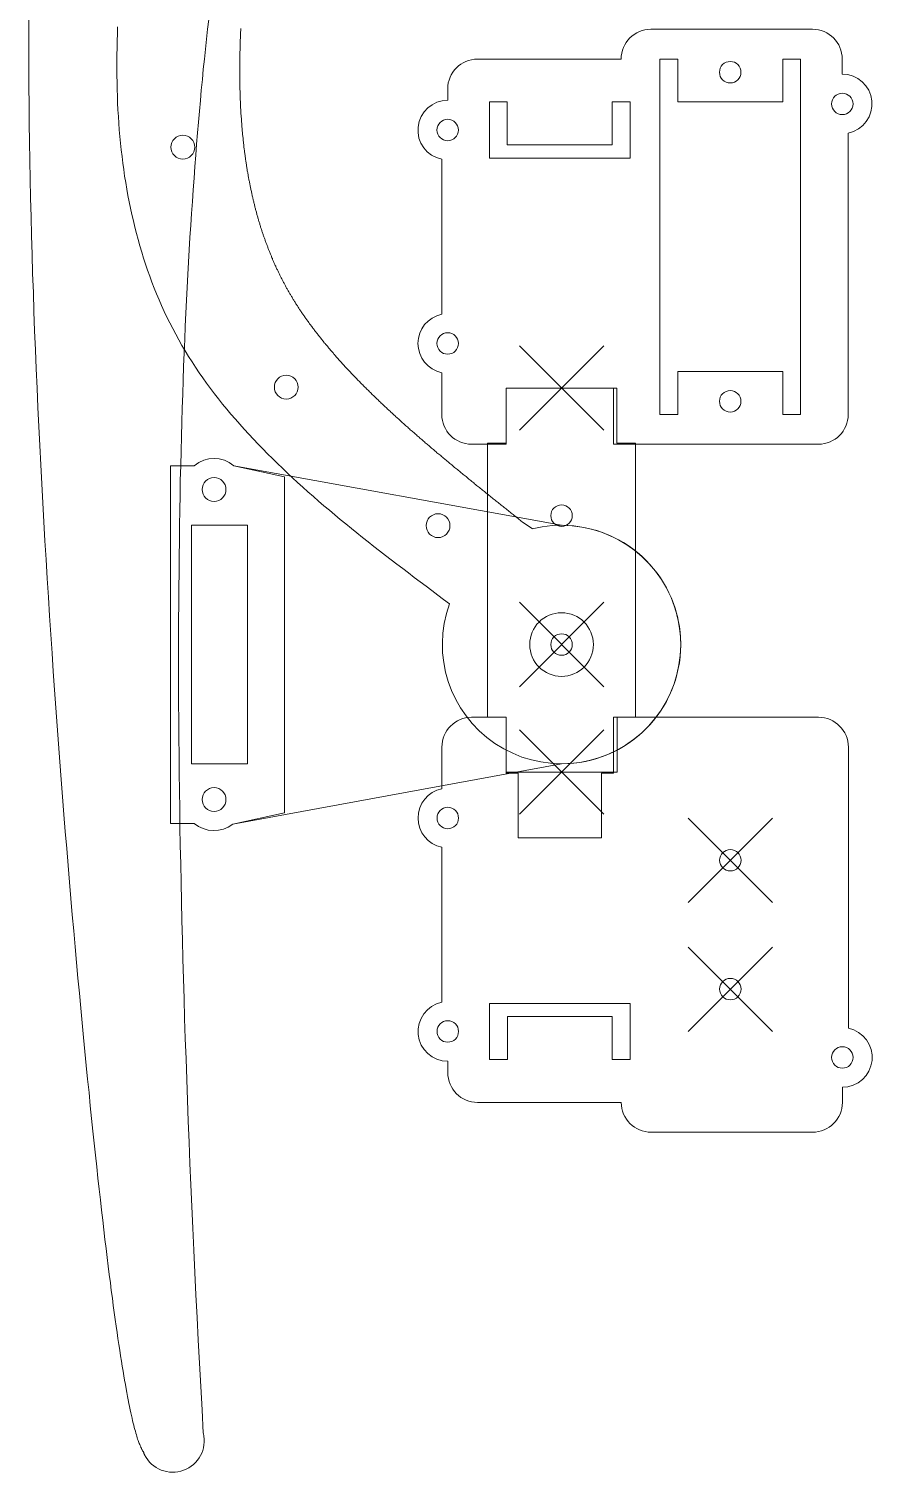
# Model space of a CAD drawing. Header units: millimetres. Extents: x -18 to 65, y -164 to 27.
# Drawn here: x -18.3 to 52.4, y -164 to -43 of the extents above; entities that cross this region are included whole.
import ezdxf

# ---------------------------------------------------------------- set-up
doc = ezdxf.new("R2010")
doc.units = ezdxf.units.MM
for name, color, linetype, lineweight in [('axis1', 6, 'CONTINUOUS', 0), ('axis2', 6, 'CONTINUOUS', 0), ('axis3', 6, 'CONTINUOUS', 0), ('axis4', 6, 'CONTINUOUS', 0), ('axis5', 6, 'CONTINUOUS', 0), ('bbbottom', 5, 'CONTINUOUS', 0), ('bbside', 2, 'CONTINUOUS', 0), ('bbtop', 1, 'CONTINUOUS', 0), ('counterhead', 1, 'CONTINUOUS', 0), ('head', 4, 'CONTINUOUS', 0), ('midpart', 3, 'CONTINUOUS', 0), ('pin', 2, 'CONTINUOUS', 0)]:
    doc.layers.add(name, color=color, linetype=linetype, lineweight=lineweight)

msp = doc.modelspace()

# ---------------------------------------------------------------- linework, layer by layer
at = {"layer": 'axis1'}
for p, q in [((22.86, -91.07), (29.93, -98.15)), ((22.86, -98.15), (29.93, -91.07))]:
    msp.add_line(p, q, dxfattribs=at)
at = {"layer": 'axis2'}
for p, q in [((22.86, -76.64), (29.93, -69.57)), ((22.86, -69.57), (29.93, -76.64))]:
    msp.add_line(p, q, dxfattribs=at)
at = {"layer": 'axis3'}
for p, q in [((22.86, -101.77), (29.93, -108.84)), ((22.86, -108.84), (29.93, -101.77))]:
    msp.add_line(p, q, dxfattribs=at)
at = {"layer": 'axis4'}
for p, q in [((37.01, -116.24), (44.08, -109.17)), ((37.01, -109.17), (44.08, -116.24))]:
    msp.add_line(p, q, dxfattribs=at)
at = {"layer": 'axis5'}
for p, q in [((37.01, -127.05), (44.08, -119.98)), ((37.01, -119.98), (44.08, -127.05))]:
    msp.add_line(p, q, dxfattribs=at)
at = {"layer": 'bbbottom', "linetype": 'CONTINUOUS'}
for p, q in [((18.85, -100.71), (21.75, -100.71)), ((21.75, -105.41), (21.75, -100.71)), ((30.75, -100.71), (47.95, -100.71)), ((30.75, -105.41), (30.75, -100.71)), ((16.35, -103.21), (16.35, -106.71)), ((50.45, -103.21), (50.45, -126.79)), ((21.75, -105.41), (22.75, -105.41)), ((22.75, -110.81), (22.75, -105.41)), ((29.75, -105.41), (30.75, -105.41)), ((29.75, -110.81), (29.75, -105.41)), ((29.75, -110.81), (22.75, -110.81)), ((16.35, -111.61), (16.35, -124.61)), ((32.15, -124.71), (20.35, -124.71)), ((20.35, -124.71), (20.35, -129.41)), ((30.65, -125.81), (21.85, -125.81)), ((21.85, -125.81), (21.85, -129.41)), ((30.65, -125.81), (30.65, -129.41)), ((32.15, -124.71), (32.15, -129.41)), ((21.85, -129.41), (20.35, -129.41)), ((32.15, -129.41), (30.65, -129.41)), ((16.85, -129.56), (16.85, -130.51)), ((49.95, -131.74), (49.95, -133.01)), ((31.4, -133.01), (19.35, -133.01)), ((33.9, -135.51), (47.45, -135.51))]:
    msp.add_line(p, q, dxfattribs=at)
for centre in [(16.85, -109.16), (40.55, -112.7), (40.55, -123.51), (16.85, -127.06), (49.95, -129.24)]:
    msp.add_circle(centre, 0.9, dxfattribs=at)
for centre, start, end in [((18.85, -103.21), 90, 180), ((47.95, -103.21), 360, 90), ((16.85, -109.16), 101.537, 258.463), ((16.85, -127.06), 101.537, 270), ((49.95, -129.24), 270, 78.463), ((19.35, -130.51), 180, 270), ((33.9, -133.01), 180, 270), ((47.45, -133.01), 270, 360)]:
    msp.add_arc(centre, 2.5, start, end, dxfattribs=at)
at = {"layer": 'bbside', "linetype": 'CONTINUOUS'}
for p, q in [((21.74, -73.11), (21.74, -77.71)), ((21.74, -73.11), (31.04, -73.11)), ((31.04, -73.11), (31.04, -77.71)), ((21.74, -77.71), (20.19, -77.71)), ((20.19, -77.71), (20.19, -100.71)), ((32.59, -77.71), (31.04, -77.71)), ((32.59, -77.71), (32.59, -100.7)), ((21.75, -100.71), (20.19, -100.71)), ((21.75, -105.31), (21.75, -100.71)), ((31.05, -105.3), (31.05, -100.7)), ((32.59, -100.7), (31.05, -100.7)), ((21.75, -105.31), (31.05, -105.3))]:
    msp.add_line(p, q, dxfattribs=at)
for centre in [(26.39, -83.8), (26.39, -94.61)]:
    msp.add_circle(centre, 0.9, dxfattribs=at)
at = {"layer": 'bbtop', "linetype": 'CONTINUOUS'}
for p, q in [((33.89, -43.01), (47.44, -43.01)), ((31.39, -45.51), (19.34, -45.51)), ((36.14, -45.51), (34.64, -45.51)), ((34.64, -75.31), (34.64, -45.51)), ((36.14, -49.11), (36.14, -45.51)), ((46.44, -45.51), (44.94, -45.51)), ((44.94, -49.11), (44.94, -45.51)), ((46.44, -75.31), (46.44, -45.51)), ((49.94, -46.77), (49.94, -45.51)), ((16.84, -48.96), (16.84, -48.01)), ((21.84, -49.11), (20.34, -49.11)), ((20.34, -53.81), (20.34, -49.11)), ((21.84, -52.71), (21.84, -49.11)), ((32.14, -49.11), (30.64, -49.11)), ((30.64, -52.71), (30.64, -49.11)), ((32.14, -53.81), (32.14, -49.11)), ((44.94, -49.11), (36.14, -49.11)), ((50.44, -75.31), (50.44, -51.72)), ((30.64, -52.71), (21.84, -52.71)), ((16.34, -66.91), (16.34, -53.91)), ((32.14, -53.81), (20.34, -53.81)), ((16.34, -75.31), (16.34, -71.81)), ((44.94, -71.71), (36.14, -71.71)), ((36.14, -75.31), (36.14, -71.71)), ((44.94, -75.31), (44.94, -71.71)), ((21.74, -73.11), (30.74, -73.11)), ((21.74, -73.11), (21.74, -77.81)), ((30.74, -73.11), (30.74, -77.81)), ((36.14, -75.31), (34.64, -75.31)), ((46.44, -75.31), (44.94, -75.31)), ((18.84, -77.81), (21.74, -77.81)), ((30.74, -77.81), (47.94, -77.81))]:
    msp.add_line(p, q, dxfattribs=at)
for centre in [(40.54, -46.61), (49.94, -49.27), (16.84, -51.46), (16.84, -69.36), (40.54, -74.21)]:
    msp.add_circle(centre, 0.9, dxfattribs=at)
for centre, start, end in [((33.89, -45.51), 90, 180), ((47.44, -45.51), 360, 90), ((19.34, -48.01), 90, 180), ((49.94, -49.27), 281.537, 90), ((16.84, -51.46), 90, 258.463), ((16.84, -69.36), 101.537, 258.463), ((18.84, -75.31), 180, 270), ((47.94, -75.31), 270, 360)]:
    msp.add_arc(centre, 2.5, start, end, dxfattribs=at)
at = {"layer": 'counterhead', "linetype": 'CONTINUOUS'}
for p, q in [((-6.41, -79.61), (-6.41, -109.61)), ((-4.42, -79.61), (-6.41, -79.61)), ((3.14, -80.54), (-1.1, -79.61)), ((3.14, -80.54), (3.14, -108.72)), ((-4.66, -84.61), (-4.66, -104.61)), ((0.04, -84.61), (-4.66, -84.61)), ((0.04, -84.61), (0.04, -104.61)), ((0.04, -104.61), (-4.66, -104.61)), ((3.14, -108.72), (-1.19, -109.68)), ((-4.42, -109.61), (-6.41, -109.61))]:
    msp.add_line(p, q, dxfattribs=at)
for centre in [(-2.76, -81.61), (-2.76, -81.61), (-2.76, -107.61)]:
    msp.add_circle(centre, 1, dxfattribs=at)
for centre, start, end in [((-2.76, -81.61), 50.2849, 129.7151), ((-2.76, -107.61), 230.2849, 307.0923)]:
    msp.add_arc(centre, 2.6, start, end, dxfattribs=at)
at = {"layer": 'head', "linetype": 'CONTINUOUS'}
for p, q in [((-6.41, -79.61), (-6.41, -109.61)), ((-4.42, -79.61), (-6.41, -79.61)), ((26.39, -84.61), (-1.1, -79.61)), ((-4.66, -84.61), (-4.66, -104.61)), ((0.04, -84.61), (-4.66, -84.61)), ((0.04, -84.61), (0.04, -104.61)), ((0.04, -104.61), (-4.66, -104.61)), ((26.39, -104.61), (-1.19, -109.68)), ((-4.42, -109.61), (-6.41, -109.61))]:
    msp.add_line(p, q, dxfattribs=at)
for centre, radius in [((-2.76, -81.61), 1), ((26.39, -94.61), 2.67), ((-2.76, -107.61), 1)]:
    msp.add_circle(centre, radius, dxfattribs=at)
for centre, radius, start, end in [((-2.76, -81.61), 2.6, 50.2849, 129.7151), ((26.39, -94.61), 10, 270, 90), ((-2.76, -107.61), 2.6, 230.2849, 307.0923)]:
    msp.add_arc(centre, radius, start, end, dxfattribs=at)
at = {"layer": 'midpart', "linetype": 'CONTINUOUS'}
for p, q in [((-10.87, -43.39), (-10.89, -43.98)), ((-10.85, -42.8), (-10.87, -43.39)), ((-0.53, -43.32), (-0.54, -43.41)), ((-0.54, -43.41), (-0.54, -43.5)), ((-0.54, -43.5), (-0.54, -43.6)), ((-0.52, -43.13), (-0.53, -43.23)), ((-0.53, -43.23), (-0.53, -43.32)), ((-0.52, -42.95), (-0.52, -43.04)), ((-0.52, -43.04), (-0.52, -43.13)), ((-10.9, -44.56), (-10.91, -45.15)), ((-10.89, -43.98), (-10.9, -44.56)), ((-0.57, -44.42), (-0.58, -44.52)), ((-0.58, -44.52), (-0.58, -44.61)), ((-0.58, -44.61), (-0.58, -44.7)), ((-0.58, -44.7), (-0.58, -44.79)), ((-0.56, -44.15), (-0.57, -44.24)), ((-0.57, -44.24), (-0.57, -44.33)), ((-0.57, -44.33), (-0.57, -44.42)), ((-0.55, -43.78), (-0.56, -43.87)), ((-0.56, -43.87), (-0.56, -43.97)), ((-0.56, -43.97), (-0.56, -44.06)), ((-0.56, -44.06), (-0.56, -44.15)), ((-0.54, -43.6), (-0.55, -43.69)), ((-0.55, -43.69), (-0.55, -43.78)), ((-10.91, -45.15), (-10.92, -45.73)), ((-10.92, -45.73), (-10.92, -46.31)), ((-0.59, -45.24), (-0.6, -45.33)), ((-0.6, -45.33), (-0.6, -45.42)), ((-0.6, -45.42), (-0.6, -45.51)), ((-0.6, -45.51), (-0.6, -45.6)), ((-0.6, -45.6), (-0.6, -45.69)), ((-0.6, -45.69), (-0.6, -45.78)), ((-0.6, -45.78), (-0.6, -45.87)), ((-0.6, -45.87), (-0.6, -45.96)), ((-0.6, -45.96), (-0.6, -46.05)), ((-0.58, -44.79), (-0.59, -44.88)), ((-0.59, -44.88), (-0.59, -44.97)), ((-0.59, -44.97), (-0.59, -45.06)), ((-0.59, -45.06), (-0.59, -45.15)), ((-0.59, -45.15), (-0.59, -45.24)), ((-10.92, -46.31), (-10.91, -46.89)), ((-10.91, -46.89), (-10.9, -47.47)), ((-0.6, -46.23), (-0.61, -46.32)), ((-0.61, -46.32), (-0.61, -46.41)), ((-0.61, -46.41), (-0.61, -46.5)), ((-0.61, -46.5), (-0.61, -46.59)), ((-0.61, -46.59), (-0.61, -46.68)), ((-0.61, -46.68), (-0.6, -46.77)), ((-0.6, -46.05), (-0.6, -46.14)), ((-0.6, -46.14), (-0.6, -46.23)), ((-0.6, -46.77), (-0.6, -46.85)), ((-0.6, -46.85), (-0.6, -46.94)), ((-0.6, -46.94), (-0.6, -47.03)), ((-0.6, -47.03), (-0.6, -47.12)), ((-0.6, -47.12), (-0.6, -47.21)), ((-10.9, -47.47), (-10.89, -48.05)), ((-10.89, -48.05), (-10.87, -48.62)), ((-0.6, -47.21), (-0.6, -47.3)), ((-0.6, -47.3), (-0.6, -47.38)), ((-0.6, -47.38), (-0.6, -47.47)), ((-0.6, -47.47), (-0.6, -47.56)), ((-0.6, -47.56), (-0.6, -47.65)), ((-0.6, -47.65), (-0.59, -47.73)), ((-0.59, -47.73), (-0.59, -47.82)), ((-0.59, -47.82), (-0.59, -47.91)), ((-0.59, -47.91), (-0.59, -48)), ((-0.59, -48), (-0.59, -48.08)), ((-0.59, -48.08), (-0.58, -48.17)), ((-0.58, -48.17), (-0.58, -48.26)), ((-0.58, -48.26), (-0.58, -48.34)), ((-0.58, -48.34), (-0.58, -48.43)), ((-10.87, -48.62), (-10.85, -49.19)), ((-10.85, -49.19), (-10.82, -49.76)), ((-0.58, -48.43), (-0.57, -48.52)), ((-0.57, -48.52), (-0.57, -48.6)), ((-0.57, -48.6), (-0.57, -48.69)), ((-0.57, -48.69), (-0.56, -48.77)), ((-0.56, -48.77), (-0.56, -48.86)), ((-0.56, -48.86), (-0.56, -48.95)), ((-0.56, -48.95), (-0.55, -49.03)), ((-0.55, -49.03), (-0.55, -49.12)), ((-0.55, -49.12), (-0.55, -49.2)), ((-0.55, -49.2), (-0.54, -49.29)), ((-0.54, -49.29), (-0.54, -49.37)), ((-0.54, -49.37), (-0.53, -49.46)), ((-0.53, -49.46), (-0.53, -49.54)), ((-0.53, -49.54), (-0.53, -49.63)), ((-10.82, -49.76), (-10.79, -50.33)), ((-10.79, -50.33), (-10.75, -50.89)), ((-0.53, -49.63), (-0.52, -49.71)), ((-0.52, -49.71), (-0.52, -49.8)), ((-0.52, -49.8), (-0.51, -49.88)), ((-0.51, -49.88), (-0.51, -49.97)), ((-0.51, -49.97), (-0.5, -50.05)), ((-0.5, -50.05), (-0.5, -50.13)), ((-0.5, -50.13), (-0.49, -50.22)), ((-0.49, -50.22), (-0.49, -50.3)), ((-0.49, -50.3), (-0.48, -50.39)), ((-0.48, -50.39), (-0.47, -50.47)), ((-0.47, -50.47), (-0.47, -50.55)), ((-0.47, -50.55), (-0.46, -50.64)), ((-0.46, -50.64), (-0.46, -50.72)), ((-0.46, -50.72), (-0.45, -50.8)), ((-0.45, -50.8), (-0.44, -50.89)), ((-10.75, -50.89), (-10.71, -51.45)), ((-10.71, -51.45), (-10.66, -52.01)), ((-10.66, -52.01), (-10.61, -52.57)), ((-0.44, -50.89), (-0.44, -50.97)), ((-0.44, -50.97), (-0.43, -51.05)), ((-0.43, -51.05), (-0.42, -51.14)), ((-0.42, -51.14), (-0.42, -51.22)), ((-0.42, -51.22), (-0.41, -51.3)), ((-0.41, -51.3), (-0.4, -51.38)), ((-0.4, -51.38), (-0.4, -51.46)), ((-0.4, -51.46), (-0.39, -51.55)), ((-0.39, -51.55), (-0.38, -51.63)), ((-0.38, -51.63), (-0.37, -51.71)), ((-0.37, -51.71), (-0.37, -51.79)), ((-0.37, -51.79), (-0.36, -51.87)), ((-0.36, -51.87), (-0.35, -51.96)), ((-0.35, -51.96), (-0.34, -52.04)), ((-0.34, -52.04), (-0.33, -52.12)), ((-10.61, -52.57), (-10.55, -53.13)), ((-10.55, -53.13), (-10.48, -53.68)), ((-0.33, -52.12), (-0.33, -52.2)), ((-0.33, -52.2), (-0.32, -52.28)), ((-0.32, -52.28), (-0.31, -52.36)), ((-0.31, -52.36), (-0.3, -52.44)), ((-0.3, -52.44), (-0.29, -52.52)), ((-0.29, -52.52), (-0.28, -52.6)), ((-0.28, -52.6), (-0.27, -52.68)), ((-0.27, -52.68), (-0.26, -52.76)), ((-0.26, -52.76), (-0.25, -52.84)), ((-0.25, -52.84), (-0.25, -52.92)), ((-0.25, -52.92), (-0.24, -53)), ((-0.24, -53), (-0.23, -53.08)), ((-0.23, -53.08), (-0.22, -53.16)), ((-0.22, -53.16), (-0.21, -53.24)), ((-0.21, -53.24), (-0.2, -53.32)), ((-10.48, -53.68), (-10.41, -54.23)), ((-10.41, -54.23), (-10.34, -54.78)), ((-0.2, -53.32), (-0.19, -53.4)), ((-0.19, -53.4), (-0.18, -53.48)), ((-0.18, -53.48), (-0.16, -53.56)), ((-0.16, -53.56), (-0.15, -53.64)), ((-0.15, -53.64), (-0.14, -53.72)), ((-0.14, -53.72), (-0.13, -53.79)), ((-0.13, -53.79), (-0.12, -53.87)), ((-0.12, -53.87), (-0.11, -53.95)), ((-0.11, -53.95), (-0.1, -54.03)), ((-0.1, -54.03), (-0.09, -54.11)), ((-0.09, -54.11), (-0.08, -54.18)), ((-0.08, -54.18), (-0.06, -54.26)), ((-0.06, -54.26), (-0.05, -54.34)), ((-0.05, -54.34), (-0.04, -54.42)), ((-0.04, -54.42), (-0.03, -54.49)), ((-10.34, -54.78), (-10.26, -55.33)), ((-10.26, -55.33), (-10.17, -55.87)), ((-0.03, -54.49), (-0.02, -54.57)), ((-0.02, -54.57), (0, -54.65)), ((0, -54.65), (0.01, -54.73)), ((0.01, -54.73), (0.02, -54.8)), ((0.02, -54.8), (0.03, -54.88)), ((0.03, -54.88), (0.05, -54.96)), ((0.05, -54.96), (0.06, -55.03)), ((0.06, -55.03), (0.07, -55.11)), ((0.07, -55.11), (0.09, -55.19)), ((0.09, -55.19), (0.1, -55.26)), ((0.1, -55.26), (0.11, -55.34)), ((0.11, -55.34), (0.13, -55.41)), ((0.13, -55.41), (0.14, -55.49)), ((0.14, -55.49), (0.16, -55.56)), ((0.16, -55.56), (0.17, -55.64)), ((0.17, -55.64), (0.18, -55.72)), ((-10.17, -55.87), (-10.08, -56.41)), ((-10.08, -56.41), (-9.98, -56.95)), ((0.18, -55.72), (0.2, -55.79)), ((0.2, -55.79), (0.21, -55.87)), ((0.21, -55.87), (0.23, -55.94)), ((0.23, -55.94), (0.24, -56.02)), ((0.24, -56.02), (0.26, -56.09)), ((0.26, -56.09), (0.27, -56.16)), ((0.27, -56.16), (0.29, -56.24)), ((0.29, -56.24), (0.3, -56.31)), ((0.3, -56.31), (0.32, -56.39)), ((0.32, -56.39), (0.33, -56.46)), ((0.33, -56.46), (0.35, -56.54)), ((0.35, -56.54), (0.37, -56.61)), ((0.37, -56.61), (0.38, -56.68)), ((0.38, -56.68), (0.4, -56.76)), ((0.4, -56.76), (0.41, -56.83)), ((0.41, -56.83), (0.43, -56.9)), ((-9.98, -56.95), (-9.88, -57.49)), ((-9.88, -57.49), (-9.77, -58.02)), ((-9.77, -58.02), (-9.66, -58.55)), ((0.43, -56.9), (0.45, -56.98)), ((0.45, -56.98), (0.46, -57.05)), ((0.46, -57.05), (0.48, -57.12)), ((0.48, -57.12), (0.5, -57.2)), ((0.5, -57.2), (0.51, -57.27)), ((0.51, -57.27), (0.53, -57.34)), ((0.53, -57.34), (0.55, -57.41)), ((0.55, -57.41), (0.57, -57.49)), ((0.57, -57.49), (0.58, -57.56)), ((0.58, -57.56), (0.6, -57.63)), ((0.6, -57.63), (0.62, -57.7)), ((0.62, -57.7), (0.64, -57.77)), ((0.64, -57.77), (0.66, -57.84)), ((0.66, -57.84), (0.67, -57.92)), ((0.67, -57.92), (0.69, -57.99)), ((0.69, -57.99), (0.71, -58.06)), ((0.71, -58.06), (0.73, -58.13)), ((-9.66, -58.55), (-9.53, -59.08)), ((-9.53, -59.08), (-9.41, -59.61)), ((0.73, -58.13), (0.75, -58.2)), ((0.75, -58.2), (0.77, -58.27)), ((0.77, -58.27), (0.79, -58.34)), ((0.79, -58.34), (0.8, -58.41)), ((0.8, -58.41), (0.82, -58.48)), ((0.82, -58.48), (0.84, -58.55)), ((0.84, -58.55), (0.86, -58.62)), ((0.86, -58.62), (0.88, -58.69)), ((0.88, -58.69), (0.9, -58.76)), ((0.9, -58.76), (0.92, -58.83)), ((0.92, -58.83), (0.94, -58.9)), ((0.94, -58.9), (0.96, -58.97)), ((0.96, -58.97), (0.98, -59.04)), ((0.98, -59.04), (1, -59.11)), ((1, -59.11), (1.03, -59.18)), ((1.03, -59.18), (1.05, -59.25)), ((1.05, -59.25), (1.07, -59.32)), ((-9.41, -59.61), (-9.27, -60.13)), ((-9.27, -60.13), (-9.13, -60.65)), ((1.07, -59.32), (1.09, -59.39)), ((1.09, -59.39), (1.11, -59.46)), ((1.11, -59.46), (1.13, -59.53)), ((1.13, -59.53), (1.15, -59.6)), ((1.15, -59.6), (1.17, -59.66)), ((1.17, -59.66), (1.2, -59.73)), ((1.2, -59.73), (1.22, -59.8)), ((1.22, -59.8), (1.24, -59.87)), ((1.24, -59.87), (1.26, -59.94)), ((1.26, -59.94), (1.28, -60)), ((1.28, -60), (1.31, -60.07)), ((1.31, -60.07), (1.33, -60.14)), ((1.33, -60.14), (1.35, -60.21)), ((1.35, -60.21), (1.37, -60.28)), ((1.37, -60.28), (1.4, -60.34)), ((1.4, -60.34), (1.42, -60.41)), ((1.42, -60.41), (1.44, -60.48)), ((1.44, -60.48), (1.47, -60.54)), ((-9.13, -60.65), (-8.99, -61.17)), ((-8.99, -61.17), (-8.83, -61.69)), ((-8.83, -61.69), (-8.67, -62.2)), ((1.47, -60.54), (1.49, -60.61)), ((1.49, -60.61), (1.52, -60.68)), ((1.52, -60.68), (1.54, -60.74)), ((1.54, -60.74), (1.56, -60.81)), ((1.56, -60.81), (1.59, -60.88)), ((1.59, -60.88), (1.61, -60.94)), ((1.61, -60.94), (1.64, -61.01)), ((1.64, -61.01), (1.66, -61.07)), ((1.66, -61.07), (1.69, -61.14)), ((1.69, -61.14), (1.71, -61.21)), ((1.71, -61.21), (1.74, -61.27)), ((1.74, -61.27), (1.76, -61.34)), ((1.76, -61.34), (1.79, -61.4)), ((1.79, -61.4), (1.81, -61.47)), ((1.81, -61.47), (1.84, -61.53)), ((1.84, -61.53), (1.86, -61.6)), ((1.86, -61.6), (1.89, -61.66)), ((1.89, -61.66), (1.91, -61.73)), ((1.91, -61.73), (1.94, -61.79)), ((-8.67, -62.2), (-8.51, -62.71)), ((-8.51, -62.71), (-8.34, -63.21)), ((1.94, -61.79), (1.97, -61.86)), ((1.97, -61.86), (1.99, -61.92)), ((1.99, -61.92), (2.02, -61.99)), ((2.02, -61.99), (2.05, -62.05)), ((2.05, -62.05), (2.07, -62.11)), ((2.07, -62.11), (2.1, -62.18)), ((2.1, -62.18), (2.13, -62.24)), ((2.13, -62.24), (2.15, -62.31)), ((2.15, -62.31), (2.18, -62.37)), ((2.18, -62.37), (2.21, -62.43)), ((2.21, -62.43), (2.24, -62.5)), ((2.24, -62.5), (2.26, -62.56)), ((2.26, -62.56), (2.29, -62.62)), ((2.29, -62.62), (2.32, -62.69)), ((2.32, -62.69), (2.35, -62.75)), ((2.35, -62.75), (2.38, -62.81)), ((2.38, -62.81), (2.41, -62.88)), ((2.41, -62.88), (2.43, -62.94)), ((2.43, -62.94), (2.46, -63)), ((-8.34, -63.21), (-8.16, -63.72)), ((-8.16, -63.72), (-7.97, -64.22)), ((2.46, -63), (2.49, -63.06)), ((2.49, -63.06), (2.52, -63.13)), ((2.52, -63.13), (2.55, -63.19)), ((2.55, -63.19), (2.58, -63.25)), ((2.58, -63.25), (2.61, -63.31)), ((2.61, -63.31), (2.64, -63.38)), ((2.64, -63.38), (2.67, -63.44)), ((2.67, -63.44), (2.7, -63.5)), ((2.7, -63.5), (2.73, -63.56)), ((2.73, -63.56), (2.76, -63.62)), ((2.76, -63.62), (2.79, -63.69)), ((2.79, -63.69), (2.82, -63.75)), ((2.82, -63.75), (2.85, -63.81)), ((2.85, -63.81), (2.88, -63.87)), ((2.88, -63.87), (2.92, -63.93)), ((2.92, -63.93), (2.95, -63.99)), ((2.95, -63.99), (2.98, -64.05)), ((2.98, -64.05), (3.01, -64.11)), ((3.01, -64.11), (3.04, -64.17)), ((-7.97, -64.22), (-7.78, -64.72)), ((-7.78, -64.72), (-7.58, -65.21)), ((-7.58, -65.21), (-7.37, -65.7)), ((3.04, -64.17), (3.07, -64.24)), ((3.07, -64.24), (3.11, -64.3)), ((3.11, -64.3), (3.14, -64.36)), ((3.14, -64.36), (3.17, -64.42)), ((3.17, -64.42), (3.2, -64.48)), ((3.2, -64.48), (3.24, -64.54)), ((3.24, -64.54), (3.27, -64.6)), ((3.27, -64.6), (3.3, -64.66)), ((3.3, -64.66), (3.33, -64.72)), ((3.33, -64.72), (3.37, -64.78)), ((3.37, -64.78), (3.4, -64.84)), ((3.4, -64.84), (3.44, -64.9)), ((3.44, -64.9), (3.47, -64.96)), ((3.47, -64.96), (3.5, -65.02)), ((3.5, -65.02), (3.54, -65.08)), ((3.54, -65.08), (3.57, -65.14)), ((3.57, -65.14), (3.61, -65.2)), ((3.61, -65.2), (3.64, -65.25)), ((3.64, -65.25), (3.68, -65.31)), ((3.68, -65.31), (3.71, -65.37)), ((-7.37, -65.7), (-7.16, -66.19)), ((-7.16, -66.19), (-6.94, -66.68)), ((3.71, -65.37), (3.75, -65.43)), ((3.75, -65.43), (3.78, -65.49)), ((3.78, -65.49), (3.82, -65.55)), ((3.82, -65.55), (3.85, -65.61)), ((3.85, -65.61), (3.89, -65.67)), ((3.89, -65.67), (3.93, -65.73)), ((3.93, -65.73), (3.96, -65.79)), ((3.96, -65.79), (4, -65.85)), ((4, -65.85), (4.04, -65.91)), ((4.04, -65.91), (4.07, -65.97)), ((4.07, -65.97), (4.11, -66.03)), ((4.11, -66.03), (4.15, -66.09)), ((4.15, -66.09), (4.19, -66.15)), ((4.19, -66.15), (4.23, -66.21)), ((4.23, -66.21), (4.27, -66.27)), ((4.27, -66.27), (4.3, -66.33)), ((4.3, -66.33), (4.34, -66.39)), ((4.34, -66.39), (4.38, -66.45)), ((4.38, -66.45), (4.42, -66.51)), ((4.42, -66.51), (4.46, -66.57)), ((4.46, -66.57), (4.5, -66.63)), ((-6.94, -66.68), (-6.71, -67.16)), ((-6.71, -67.16), (-6.47, -67.64)), ((-6.47, -67.64), (-6.23, -68.11)), ((4.5, -66.63), (4.54, -66.69)), ((4.54, -66.69), (4.58, -66.75)), ((4.58, -66.75), (4.62, -66.81)), ((4.62, -66.81), (4.66, -66.87)), ((4.66, -66.87), (4.71, -66.93)), ((4.71, -66.93), (4.75, -66.99)), ((4.75, -66.99), (4.79, -67.05)), ((4.79, -67.05), (4.83, -67.11)), ((4.83, -67.11), (4.87, -67.17)), ((4.87, -67.17), (4.92, -67.23)), ((4.92, -67.23), (4.96, -67.29)), ((4.96, -67.29), (5, -67.35)), ((5, -67.35), (5.04, -67.41)), ((5.04, -67.41), (5.09, -67.47)), ((5.09, -67.47), (5.13, -67.53)), ((5.13, -67.53), (5.18, -67.59)), ((5.18, -67.59), (5.22, -67.65)), ((5.22, -67.65), (5.26, -67.71)), ((5.26, -67.71), (5.31, -67.77)), ((5.31, -67.77), (5.35, -67.83)), ((-6.23, -68.11), (-5.98, -68.59)), ((-5.98, -68.59), (-5.72, -69.06)), ((5.35, -67.83), (5.4, -67.89)), ((5.4, -67.89), (5.44, -67.95)), ((5.44, -67.95), (5.49, -68.01)), ((5.49, -68.01), (5.53, -68.08)), ((5.53, -68.08), (5.58, -68.14)), ((5.58, -68.14), (5.63, -68.2)), ((5.63, -68.2), (5.67, -68.26)), ((5.67, -68.26), (5.72, -68.32)), ((5.72, -68.32), (5.77, -68.38)), ((5.77, -68.38), (5.81, -68.44)), ((5.81, -68.44), (5.86, -68.5)), ((5.86, -68.5), (5.91, -68.56)), ((5.91, -68.56), (5.95, -68.62)), ((5.95, -68.62), (6, -68.68)), ((6, -68.68), (6.05, -68.75)), ((6.05, -68.75), (6.1, -68.81)), ((6.1, -68.81), (6.15, -68.87)), ((6.15, -68.87), (6.2, -68.93)), ((6.2, -68.93), (6.25, -68.99)), ((6.25, -68.99), (6.3, -69.05)), ((-5.72, -69.06), (-5.46, -69.52)), ((-5.46, -69.52), (-5.18, -69.99)), ((-5.18, -69.99), (-4.9, -70.45)), ((6.3, -69.05), (6.34, -69.11)), ((6.34, -69.11), (6.39, -69.17)), ((6.39, -69.17), (6.44, -69.24)), ((6.44, -69.24), (6.49, -69.3)), ((6.49, -69.3), (6.55, -69.36)), ((6.55, -69.36), (6.6, -69.42)), ((6.6, -69.42), (6.65, -69.48)), ((6.65, -69.48), (6.7, -69.54)), ((6.7, -69.54), (6.75, -69.6)), ((6.75, -69.6), (6.8, -69.67)), ((6.8, -69.67), (6.85, -69.73)), ((6.85, -69.73), (6.9, -69.79)), ((6.9, -69.79), (6.96, -69.85)), ((6.96, -69.85), (7.01, -69.91)), ((7.01, -69.91), (7.06, -69.97)), ((7.06, -69.97), (7.11, -70.04)), ((7.11, -70.04), (7.17, -70.1)), ((7.17, -70.1), (7.22, -70.16)), ((7.22, -70.16), (7.27, -70.22)), ((-4.9, -70.45), (-4.61, -70.9)), ((-4.61, -70.9), (-4.32, -71.36)), ((-4.32, -71.36), (-4.01, -71.81)), ((7.27, -70.22), (7.33, -70.28)), ((7.33, -70.28), (7.38, -70.35)), ((7.38, -70.35), (7.44, -70.41)), ((7.44, -70.41), (7.49, -70.47)), ((7.49, -70.47), (7.55, -70.53)), ((7.55, -70.53), (7.6, -70.59)), ((7.6, -70.59), (7.66, -70.66)), ((7.66, -70.66), (7.71, -70.72)), ((7.71, -70.72), (7.77, -70.78)), ((7.77, -70.78), (7.82, -70.84)), ((7.82, -70.84), (7.88, -70.9)), ((7.88, -70.9), (7.93, -70.97)), ((7.93, -70.97), (7.99, -71.03)), ((7.99, -71.03), (8.05, -71.09)), ((8.05, -71.09), (8.1, -71.15)), ((8.1, -71.15), (8.16, -71.21)), ((8.16, -71.21), (8.22, -71.28)), ((8.22, -71.28), (8.28, -71.34)), ((8.28, -71.34), (8.33, -71.4)), ((8.33, -71.4), (8.39, -71.46)), ((-4.01, -71.81), (-3.7, -72.25)), ((-3.7, -72.25), (-3.39, -72.7)), ((8.39, -71.46), (8.45, -71.53)), ((8.45, -71.53), (8.51, -71.59)), ((8.51, -71.59), (8.57, -71.65)), ((8.57, -71.65), (8.62, -71.71)), ((8.62, -71.71), (8.68, -71.78)), ((8.68, -71.78), (8.74, -71.84)), ((8.74, -71.84), (8.8, -71.9)), ((8.8, -71.9), (8.86, -71.96)), ((8.86, -71.96), (8.92, -72.03)), ((8.92, -72.03), (8.98, -72.09)), ((8.98, -72.09), (9.04, -72.15)), ((9.04, -72.15), (9.1, -72.21)), ((9.1, -72.21), (9.16, -72.28)), ((9.16, -72.28), (9.22, -72.34)), ((9.22, -72.34), (9.28, -72.4)), ((9.28, -72.4), (9.34, -72.46)), ((9.34, -72.46), (9.41, -72.53)), ((9.41, -72.53), (9.47, -72.59)), ((9.47, -72.59), (9.53, -72.65)), ((-3.39, -72.7), (-3.06, -73.14)), ((-3.06, -73.14), (-2.73, -73.58)), ((-2.73, -73.58), (-2.39, -74.01)), ((9.53, -72.65), (9.59, -72.72)), ((9.59, -72.72), (9.65, -72.78)), ((9.65, -72.78), (9.71, -72.84)), ((9.71, -72.84), (9.78, -72.9)), ((9.78, -72.9), (9.84, -72.97)), ((9.84, -72.97), (9.9, -73.03)), ((9.9, -73.03), (9.97, -73.09)), ((9.97, -73.09), (10.03, -73.16)), ((10.03, -73.16), (10.09, -73.22)), ((10.09, -73.22), (10.16, -73.28)), ((10.16, -73.28), (10.22, -73.34)), ((10.22, -73.34), (10.28, -73.41)), ((10.28, -73.41), (10.35, -73.47)), ((10.35, -73.47), (10.41, -73.53)), ((10.41, -73.53), (10.48, -73.6)), ((10.48, -73.6), (10.54, -73.66)), ((10.54, -73.66), (10.61, -73.72)), ((10.61, -73.72), (10.67, -73.79)), ((10.67, -73.79), (10.74, -73.85)), ((-2.39, -74.01), (-2.05, -74.44)), ((-2.05, -74.44), (-1.7, -74.87)), ((-1.7, -74.87), (-1.34, -75.3)), ((10.74, -73.85), (10.8, -73.91)), ((10.8, -73.91), (10.87, -73.98)), ((10.87, -73.98), (10.93, -74.04)), ((10.93, -74.04), (11, -74.1)), ((11, -74.1), (11.07, -74.17)), ((11.07, -74.17), (11.13, -74.23)), ((11.13, -74.23), (11.2, -74.29)), ((11.2, -74.29), (11.26, -74.36)), ((11.26, -74.36), (11.33, -74.42)), ((11.33, -74.42), (11.4, -74.48)), ((11.4, -74.48), (11.47, -74.55)), ((11.47, -74.55), (11.53, -74.61)), ((11.53, -74.61), (11.6, -74.67)), ((11.6, -74.67), (11.67, -74.74)), ((11.67, -74.74), (11.74, -74.8)), ((11.74, -74.8), (11.8, -74.86)), ((11.8, -74.86), (11.87, -74.93)), ((11.87, -74.93), (11.94, -74.99)), ((11.94, -74.99), (12.01, -75.05)), ((-1.34, -75.3), (-0.97, -75.72)), ((-0.97, -75.72), (-0.6, -76.14)), ((-0.6, -76.14), (-0.23, -76.56)), ((12.01, -75.05), (12.08, -75.12)), ((12.08, -75.12), (12.15, -75.18)), ((12.15, -75.18), (12.22, -75.24)), ((12.22, -75.24), (12.29, -75.31)), ((12.29, -75.31), (12.36, -75.37)), ((12.36, -75.37), (12.42, -75.44)), ((12.42, -75.44), (12.49, -75.5)), ((12.49, -75.5), (12.56, -75.56)), ((12.56, -75.56), (12.63, -75.63)), ((12.63, -75.63), (12.7, -75.69)), ((12.7, -75.69), (12.78, -75.75)), ((12.78, -75.75), (12.85, -75.82)), ((12.85, -75.82), (12.92, -75.88)), ((12.92, -75.88), (12.99, -75.95)), ((12.99, -75.95), (13.06, -76.01)), ((13.06, -76.01), (13.13, -76.07)), ((13.13, -76.07), (13.2, -76.14)), ((13.2, -76.14), (13.27, -76.2)), ((13.27, -76.2), (13.34, -76.27)), ((-0.23, -76.56), (0.15, -76.98)), ((0.15, -76.98), (0.54, -77.39)), ((0.54, -77.39), (0.93, -77.8)), ((13.34, -76.27), (13.42, -76.33)), ((13.42, -76.33), (13.49, -76.39)), ((13.49, -76.39), (13.56, -76.46)), ((13.56, -76.46), (13.63, -76.52)), ((13.63, -76.52), (13.7, -76.59)), ((13.7, -76.59), (13.78, -76.65)), ((13.78, -76.65), (13.85, -76.71)), ((13.85, -76.71), (13.92, -76.78)), ((13.92, -76.78), (14, -76.84)), ((14, -76.84), (14.07, -76.91)), ((14.07, -76.91), (14.14, -76.97)), ((14.14, -76.97), (14.22, -77.03)), ((14.22, -77.03), (14.29, -77.1)), ((14.29, -77.1), (14.36, -77.16)), ((14.36, -77.16), (14.44, -77.23)), ((14.44, -77.23), (14.51, -77.29)), ((14.51, -77.29), (14.59, -77.36)), ((14.59, -77.36), (14.66, -77.42)), ((14.66, -77.42), (14.73, -77.48)), ((0.93, -77.8), (1.33, -78.21)), ((1.33, -78.21), (1.73, -78.62)), ((1.73, -78.62), (2.14, -79.02)), ((14.73, -77.48), (14.81, -77.55)), ((14.81, -77.55), (14.88, -77.61)), ((14.88, -77.61), (14.96, -77.68)), ((14.96, -77.68), (15.03, -77.74)), ((15.03, -77.74), (15.11, -77.81)), ((15.11, -77.81), (15.18, -77.87)), ((15.18, -77.87), (15.26, -77.93)), ((15.26, -77.93), (15.34, -78)), ((15.34, -78), (15.41, -78.06)), ((15.41, -78.06), (15.49, -78.13)), ((15.49, -78.13), (15.56, -78.19)), ((15.56, -78.19), (15.64, -78.26)), ((15.64, -78.26), (15.71, -78.32)), ((15.71, -78.32), (15.79, -78.39)), ((15.79, -78.39), (15.87, -78.45)), ((15.87, -78.45), (15.94, -78.52)), ((15.94, -78.52), (16.02, -78.58)), ((16.02, -78.58), (16.1, -78.65)), ((16.1, -78.65), (16.17, -78.71)), ((2.14, -79.02), (2.55, -79.43)), ((2.55, -79.43), (2.97, -79.83)), ((2.97, -79.83), (3.39, -80.23)), ((16.17, -78.71), (16.25, -78.77)), ((16.25, -78.77), (16.33, -78.84)), ((16.33, -78.84), (16.41, -78.9)), ((16.41, -78.9), (16.48, -78.97)), ((16.48, -78.97), (16.56, -79.03)), ((16.56, -79.03), (16.64, -79.1)), ((16.64, -79.1), (16.72, -79.16)), ((16.72, -79.16), (16.79, -79.23)), ((16.79, -79.23), (16.87, -79.29)), ((16.87, -79.29), (16.95, -79.36)), ((16.95, -79.36), (17.03, -79.42)), ((17.03, -79.42), (17.11, -79.49)), ((17.11, -79.49), (17.19, -79.55)), ((17.19, -79.55), (17.26, -79.62)), ((17.26, -79.62), (17.34, -79.68)), ((17.34, -79.68), (17.42, -79.75)), ((17.42, -79.75), (17.5, -79.81)), ((17.5, -79.81), (17.58, -79.88)), ((17.58, -79.88), (17.66, -79.94)), ((3.39, -80.23), (3.82, -80.62)), ((3.82, -80.62), (4.25, -81.02)), ((4.25, -81.02), (4.68, -81.41)), ((17.66, -79.94), (17.74, -80.01)), ((17.74, -80.01), (17.82, -80.08)), ((17.82, -80.08), (17.9, -80.14)), ((17.9, -80.14), (17.98, -80.21)), ((17.98, -80.21), (18.06, -80.27)), ((18.06, -80.27), (18.14, -80.34)), ((18.14, -80.34), (18.22, -80.4)), ((18.22, -80.4), (18.3, -80.47)), ((18.3, -80.47), (18.38, -80.53)), ((18.38, -80.53), (18.46, -80.6)), ((18.46, -80.6), (18.54, -80.66)), ((18.54, -80.66), (18.62, -80.73)), ((18.62, -80.73), (18.7, -80.8)), ((18.7, -80.8), (18.78, -80.86)), ((18.78, -80.86), (18.86, -80.93)), ((18.86, -80.93), (18.94, -80.99)), ((18.94, -80.99), (19.02, -81.06)), ((19.02, -81.06), (19.1, -81.12)), ((4.68, -81.41), (5.12, -81.8)), ((5.12, -81.8), (5.57, -82.19)), ((5.57, -82.19), (6.01, -82.58)), ((19.1, -81.12), (19.18, -81.19)), ((19.18, -81.19), (19.26, -81.26)), ((19.26, -81.26), (19.35, -81.32)), ((19.35, -81.32), (19.43, -81.39)), ((19.43, -81.39), (19.51, -81.45)), ((19.51, -81.45), (19.59, -81.52)), ((19.59, -81.52), (19.67, -81.58)), ((19.67, -81.58), (19.75, -81.65)), ((19.75, -81.65), (19.84, -81.72)), ((19.84, -81.72), (19.92, -81.78)), ((19.92, -81.78), (20, -81.85)), ((20, -81.85), (20.08, -81.91)), ((20.08, -81.91), (20.16, -81.98)), ((20.16, -81.98), (20.25, -82.05)), ((20.25, -82.05), (20.33, -82.11)), ((20.33, -82.11), (20.41, -82.18)), ((20.41, -82.18), (20.49, -82.25)), ((20.49, -82.25), (20.58, -82.31)), ((6.01, -82.58), (6.46, -82.97)), ((6.46, -82.97), (6.92, -83.35)), ((6.92, -83.35), (7.37, -83.73)), ((20.58, -82.31), (20.66, -82.38)), ((20.66, -82.38), (20.74, -82.44)), ((20.74, -82.44), (20.82, -82.51)), ((20.82, -82.51), (20.91, -82.58)), ((20.91, -82.58), (20.99, -82.64)), ((20.99, -82.64), (21.07, -82.71)), ((21.07, -82.71), (21.16, -82.78)), ((21.16, -82.78), (21.24, -82.84)), ((21.24, -82.84), (21.32, -82.91)), ((21.32, -82.91), (21.4, -82.98)), ((21.4, -82.98), (21.49, -83.04)), ((21.49, -83.04), (21.57, -83.11)), ((21.57, -83.11), (21.66, -83.18)), ((21.66, -83.18), (21.74, -83.24)), ((21.74, -83.24), (21.82, -83.31)), ((21.82, -83.31), (21.91, -83.38)), ((21.91, -83.38), (21.99, -83.44)), ((21.99, -83.44), (22.07, -83.51)), ((22.07, -83.51), (22.16, -83.58)), ((7.37, -83.73), (7.83, -84.12)), ((7.83, -84.12), (8.3, -84.5)), ((8.3, -84.5), (8.76, -84.88)), ((22.16, -83.58), (22.24, -83.65)), ((22.24, -83.65), (22.33, -83.71)), ((22.33, -83.71), (22.41, -83.78)), ((22.41, -83.78), (22.49, -83.85)), ((22.49, -83.85), (22.58, -83.91)), ((22.58, -83.91), (22.66, -83.98)), ((22.66, -83.98), (22.75, -84.05)), ((22.75, -84.05), (22.83, -84.12)), ((22.83, -84.12), (22.92, -84.18)), ((22.92, -84.18), (23, -84.25)), ((23, -84.25), (23.08, -84.32)), ((23.08, -84.32), (23.94, -84.92)), ((8.76, -84.88), (9.23, -85.25)), ((9.23, -85.25), (9.7, -85.63)), ((9.7, -85.63), (10.18, -86.01)), ((10.18, -86.01), (10.65, -86.38)), ((10.65, -86.38), (11.13, -86.76)), ((11.13, -86.76), (11.61, -87.13)), ((11.61, -87.13), (12.1, -87.5)), ((12.1, -87.5), (12.58, -87.87)), ((12.58, -87.87), (13.07, -88.24)), ((13.07, -88.24), (13.55, -88.61)), ((13.55, -88.61), (14.04, -88.98)), ((14.04, -88.98), (14.53, -89.35)), ((14.53, -89.35), (15.02, -89.72)), ((15.02, -89.72), (15.51, -90.09)), ((15.51, -90.09), (16.01, -90.46)), ((16.01, -90.46), (16.5, -90.83)), ((16.5, -90.83), (16.99, -91.19))]:
    msp.add_line(p, q, dxfattribs=at)
for centre, radius in [((-5.38, -52.9), 1), ((3.3, -73.02), 1), ((16.03, -84.64), 1), ((26.39, -94.61), 0.9)]:
    msp.add_circle(centre, radius, dxfattribs=at)
msp.add_arc((26.39, -94.61), 10, 160.0262, 104.1893, dxfattribs=at)
at = {"layer": 'pin'}
for p, q in [((-18.29, -41.78), (-18.29, -43.27)), ((-3.3, -43.01), (-3.21, -42.2)), ((-18.29, -43.27), (-18.3, -44.78)), ((-3.39, -43.83), (-3.3, -43.01)), ((-18.3, -44.78), (-18.29, -46.29)), ((-3.57, -45.51), (-3.48, -44.67)), ((-3.48, -44.67), (-3.39, -43.83)), ((-3.66, -46.37), (-3.57, -45.51)), ((-18.29, -46.29), (-18.29, -47.82)), ((-3.74, -47.23), (-3.66, -46.37)), ((-18.29, -47.82), (-18.28, -49.35)), ((-3.91, -48.99), (-3.83, -48.11)), ((-3.83, -48.11), (-3.74, -47.23)), ((-18.28, -49.35), (-18.26, -50.9)), ((-3.99, -49.89), (-3.91, -48.99)), ((-4.15, -51.71), (-4.07, -50.8)), ((-4.07, -50.8), (-3.99, -49.89)), ((-18.26, -50.9), (-18.24, -52.45)), ((-4.22, -52.64), (-4.15, -51.71)), ((-18.24, -52.45), (-18.21, -54.01)), ((-4.3, -53.58), (-4.22, -52.64)), ((-18.21, -54.01), (-18.18, -55.58)), ((-4.37, -54.53), (-4.3, -53.58)), ((-18.18, -55.58), (-18.15, -57.15)), ((-4.51, -56.47), (-4.44, -55.49)), ((-4.44, -55.49), (-4.37, -54.53)), ((-4.58, -57.45), (-4.51, -56.47)), ((-18.15, -57.15), (-18.11, -58.73)), ((-4.65, -58.45), (-4.58, -57.45)), ((-18.11, -58.73), (-18.07, -60.31)), ((-4.71, -59.45), (-4.65, -58.45)), ((-18.07, -60.31), (-18.03, -61.9)), ((-4.84, -61.5), (-4.78, -60.47)), ((-4.78, -60.47), (-4.71, -59.45)), ((-4.9, -62.54), (-4.84, -61.5)), ((-18.03, -61.9), (-17.98, -63.5)), ((-4.96, -63.59), (-4.9, -62.54)), ((-17.98, -63.5), (-17.92, -65.09)), ((-5.01, -64.66), (-4.96, -63.59)), ((-17.92, -65.09), (-17.87, -66.69)), ((-5.07, -65.73), (-5.01, -64.66)), ((-5.12, -66.82), (-5.07, -65.73)), ((-17.87, -66.69), (-17.81, -68.3)), ((-5.17, -67.92), (-5.12, -66.82)), ((-17.81, -68.3), (-17.74, -69.9)), ((-5.22, -69.03), (-5.17, -67.92)), ((-17.74, -69.9), (-17.68, -71.5)), ((-5.31, -71.3), (-5.26, -70.16)), ((-5.26, -70.16), (-5.22, -69.03)), ((-5.35, -72.44), (-5.31, -71.3)), ((-17.68, -71.5), (-17.61, -73.11)), ((-5.39, -73.61), (-5.35, -72.44)), ((-17.61, -73.11), (-17.53, -74.72)), ((-5.43, -74.78), (-5.39, -73.61)), ((-17.53, -74.72), (-17.46, -76.32)), ((-5.46, -75.97), (-5.43, -74.78)), ((-5.5, -77.16), (-5.46, -75.97)), ((-17.46, -76.32), (-17.38, -77.92)), ((-5.53, -78.38), (-5.5, -77.16)), ((-17.38, -77.92), (-17.3, -79.53)), ((-5.56, -79.6), (-5.53, -78.38)), ((-17.3, -79.53), (-17.21, -81.13)), ((-5.59, -80.84), (-5.56, -79.6)), ((-5.61, -82.09), (-5.59, -80.84)), ((-17.21, -81.13), (-17.13, -82.72)), ((-5.63, -83.35), (-5.61, -82.09)), ((-17.13, -82.72), (-17.04, -84.32)), ((-5.65, -84.62), (-5.63, -83.35)), ((-17.04, -84.32), (-16.95, -85.9)), ((-5.67, -85.91), (-5.65, -84.62)), ((-16.95, -85.9), (-16.85, -87.49)), ((-5.69, -87.22), (-5.67, -85.91)), ((-16.85, -87.49), (-16.76, -89.07)), ((-5.7, -88.53), (-5.69, -87.22)), ((-16.76, -89.07), (-16.66, -90.64)), ((-5.71, -89.86), (-5.7, -88.53)), ((-16.66, -90.64), (-16.56, -92.21)), ((-5.72, -91.2), (-5.71, -89.86)), ((-5.73, -92.56), (-5.72, -91.2)), ((-16.56, -92.21), (-16.45, -93.77)), ((-5.74, -93.93), (-5.73, -92.56)), ((-16.45, -93.77), (-16.35, -95.32)), ((-5.74, -95.31), (-5.74, -93.93)), ((-16.35, -95.32), (-16.25, -96.86)), ((-5.74, -96.71), (-5.74, -95.31)), ((-5.73, -98.12), (-5.74, -96.71)), ((-16.25, -96.86), (-16.14, -98.4)), ((-16.14, -98.4), (-16.03, -99.92)), ((-5.73, -99.54), (-5.73, -98.12)), ((-16.03, -99.92), (-15.92, -101.44)), ((-5.72, -100.98), (-5.73, -99.54)), ((-15.92, -101.44), (-15.81, -102.94)), ((-5.71, -102.44), (-5.72, -100.98)), ((-5.7, -103.9), (-5.71, -102.44)), ((-15.81, -102.94), (-15.7, -104.44)), ((-5.68, -105.38), (-5.7, -103.9)), ((-15.7, -104.44), (-15.58, -105.92)), ((-15.58, -105.92), (-15.47, -107.39)), ((-5.66, -106.88), (-5.68, -105.38)), ((-15.47, -107.39), (-15.35, -108.85)), ((-5.64, -108.39), (-5.66, -106.88)), ((-15.35, -108.85), (-15.24, -110.29)), ((-5.62, -109.91), (-5.64, -108.39)), ((-5.59, -111.45), (-5.62, -109.91)), ((-15.24, -110.29), (-15.12, -111.72)), ((-15.12, -111.72), (-15, -113.13)), ((-5.56, -113.01), (-5.59, -111.45)), ((-15, -113.13), (-14.89, -114.53)), ((-5.53, -114.57), (-5.56, -113.01)), ((-14.89, -114.53), (-14.77, -115.92)), ((-5.49, -116.16), (-5.53, -114.57)), ((-14.77, -115.92), (-14.65, -117.28)), ((-5.46, -117.75), (-5.49, -116.16)), ((-14.65, -117.28), (-14.53, -118.63)), ((-5.42, -119.37), (-5.46, -117.75)), ((-14.53, -118.63), (-14.42, -119.97)), ((-5.37, -121), (-5.42, -119.37)), ((-14.42, -119.97), (-14.3, -121.28)), ((-5.33, -122.64), (-5.37, -121)), ((-14.3, -121.28), (-14.18, -122.58)), ((-14.18, -122.58), (-14.06, -123.85)), ((-5.28, -124.3), (-5.33, -122.64)), ((-14.06, -123.85), (-13.94, -125.11)), ((-5.23, -125.97), (-5.28, -124.3)), ((-13.94, -125.11), (-13.83, -126.34)), ((-13.83, -126.34), (-13.71, -127.56)), ((-5.17, -127.66), (-5.23, -125.97)), ((-13.71, -127.56), (-13.6, -128.75)), ((-5.11, -129.36), (-5.17, -127.66)), ((-13.6, -128.75), (-13.48, -129.92)), ((-5.05, -131.08), (-5.11, -129.36)), ((-13.48, -129.92), (-13.37, -131.07)), ((-13.37, -131.07), (-13.25, -132.19)), ((-4.99, -132.82), (-5.05, -131.08)), ((-13.25, -132.19), (-13.14, -133.29)), ((-4.92, -134.57), (-4.99, -132.82)), ((-13.14, -133.29), (-13.03, -134.37)), ((-13.03, -134.37), (-12.92, -135.42)), ((-12.92, -135.42), (-12.81, -136.44)), ((-4.85, -136.33), (-4.92, -134.57)), ((-12.81, -136.44), (-12.71, -137.44)), ((-4.78, -138.12), (-4.85, -136.33)), ((-12.71, -137.44), (-12.6, -138.41)), ((-12.6, -138.41), (-12.5, -139.36)), ((-4.7, -139.91), (-4.78, -138.12)), ((-12.5, -139.36), (-12.4, -140.28)), ((-12.4, -140.28), (-12.3, -141.17)), ((-4.62, -141.73), (-4.7, -139.91)), ((-12.3, -141.17), (-12.2, -142.04)), ((-12.2, -142.04), (-12.1, -142.88)), ((-4.54, -143.56), (-4.62, -141.73)), ((-12.1, -142.88), (-12.01, -143.7)), ((-12.01, -143.7), (-11.91, -144.5)), ((-4.46, -145.4), (-4.54, -143.56)), ((-11.91, -144.5), (-11.82, -145.27)), ((-11.82, -145.27), (-11.73, -146.02)), ((-11.73, -146.02), (-11.64, -146.75)), ((-4.37, -147.27), (-4.46, -145.4)), ((-11.64, -146.75), (-11.55, -147.45)), ((-11.55, -147.45), (-11.46, -148.13)), ((-4.28, -149.14), (-4.37, -147.27)), ((-11.46, -148.13), (-11.38, -148.79)), ((-11.38, -148.79), (-11.29, -149.43)), ((-11.29, -149.43), (-11.21, -150.04)), ((-11.21, -150.04), (-11.13, -150.64)), ((-4.18, -151.04), (-4.28, -149.14)), ((-11.13, -150.64), (-11.05, -151.21)), ((-11.05, -151.21), (-10.97, -151.77)), ((-4.08, -152.95), (-4.18, -151.04)), ((-10.97, -151.77), (-10.89, -152.31)), ((-10.89, -152.31), (-10.82, -152.82)), ((-10.82, -152.82), (-10.74, -153.32)), ((-10.74, -153.32), (-10.67, -153.8)), ((-3.98, -154.88), (-4.08, -152.95)), ((-10.67, -153.8), (-10.6, -154.26)), ((-10.6, -154.26), (-10.53, -154.71)), ((-10.53, -154.71), (-10.46, -155.13)), ((-3.88, -156.82), (-3.98, -154.88)), ((-10.46, -155.13), (-10.39, -155.54)), ((-10.39, -155.54), (-10.33, -155.94)), ((-10.33, -155.94), (-10.26, -156.31)), ((-10.26, -156.31), (-10.2, -156.67)), ((-10.2, -156.67), (-10.14, -157.02)), ((-10.14, -157.02), (-10.08, -157.35)), ((-10.08, -157.35), (-10.02, -157.66)), ((-3.77, -158.78), (-3.88, -156.82)), ((-10.02, -157.66), (-9.96, -157.96)), ((-9.96, -157.96), (-9.9, -158.25)), ((-9.9, -158.25), (-9.85, -158.52)), ((-9.85, -158.52), (-9.8, -158.78)), ((-9.8, -158.78), (-9.74, -159.03)), ((-9.74, -159.03), (-9.69, -159.27)), ((-9.69, -159.27), (-9.64, -159.49)), ((-9.64, -159.49), (-9.59, -159.7)), ((-9.59, -159.7), (-9.54, -159.9)), ((-3.66, -160.76), (-3.77, -158.78)), ((-9.54, -159.9), (-9.5, -160.09)), ((-9.5, -160.09), (-9.45, -160.27)), ((-9.45, -160.27), (-9.41, -160.43)), ((-9.41, -160.43), (-9.36, -160.59)), ((-9.36, -160.59), (-9.32, -160.74)), ((-9.32, -160.74), (-9.28, -160.88)), ((-9.28, -160.88), (-9.24, -161.01)), ((-9.24, -161.01), (-9.21, -161.13)), ((-9.21, -161.13), (-9.17, -161.24)), ((-9.17, -161.24), (-9.13, -161.35)), ((-9.13, -161.35), (-9.1, -161.45)), ((-9.1, -161.45), (-9.06, -161.54)), ((-9.06, -161.54), (-9.03, -161.62)), ((-9.03, -161.62), (-9, -161.7)), ((-9, -161.7), (-8.97, -161.77)), ((-8.97, -161.77), (-8.94, -161.84)), ((-8.94, -161.84), (-8.91, -161.9)), ((-8.91, -161.9), (-8.89, -161.96)), ((-8.89, -161.96), (-8.86, -162.01)), ((-8.86, -162.01), (-8.84, -162.06)), ((-8.84, -162.06), (-8.81, -162.11)), ((-8.81, -162.11), (-8.79, -162.15)), ((-8.79, -162.15), (-8.77, -162.19)), ((-8.77, -162.19), (-8.75, -162.23)), ((-8.75, -162.23), (-8.73, -162.26)), ((-8.73, -162.26), (-8.71, -162.29)), ((-8.71, -162.29), (-8.69, -162.32)), ((-8.69, -162.32), (-8.68, -162.35)), ((-8.68, -162.35), (-8.66, -162.38)), ((-8.66, -162.38), (-8.65, -162.41)), ((-8.65, -162.41), (-8.64, -162.44)), ((-8.64, -162.44), (-8.62, -162.47)), ((-8.62, -162.47), (-8.61, -162.5)), ((-8.61, -162.5), (-8.6, -162.54)), ((-8.6, -162.54), (-8.59, -162.57))]:
    msp.add_line(p, q, dxfattribs=at)
msp.add_arc((-6.23, -161.37), 2.65, 207.0318, 13.2555, dxfattribs=at)

doc.saveas('drawing.dxf')
